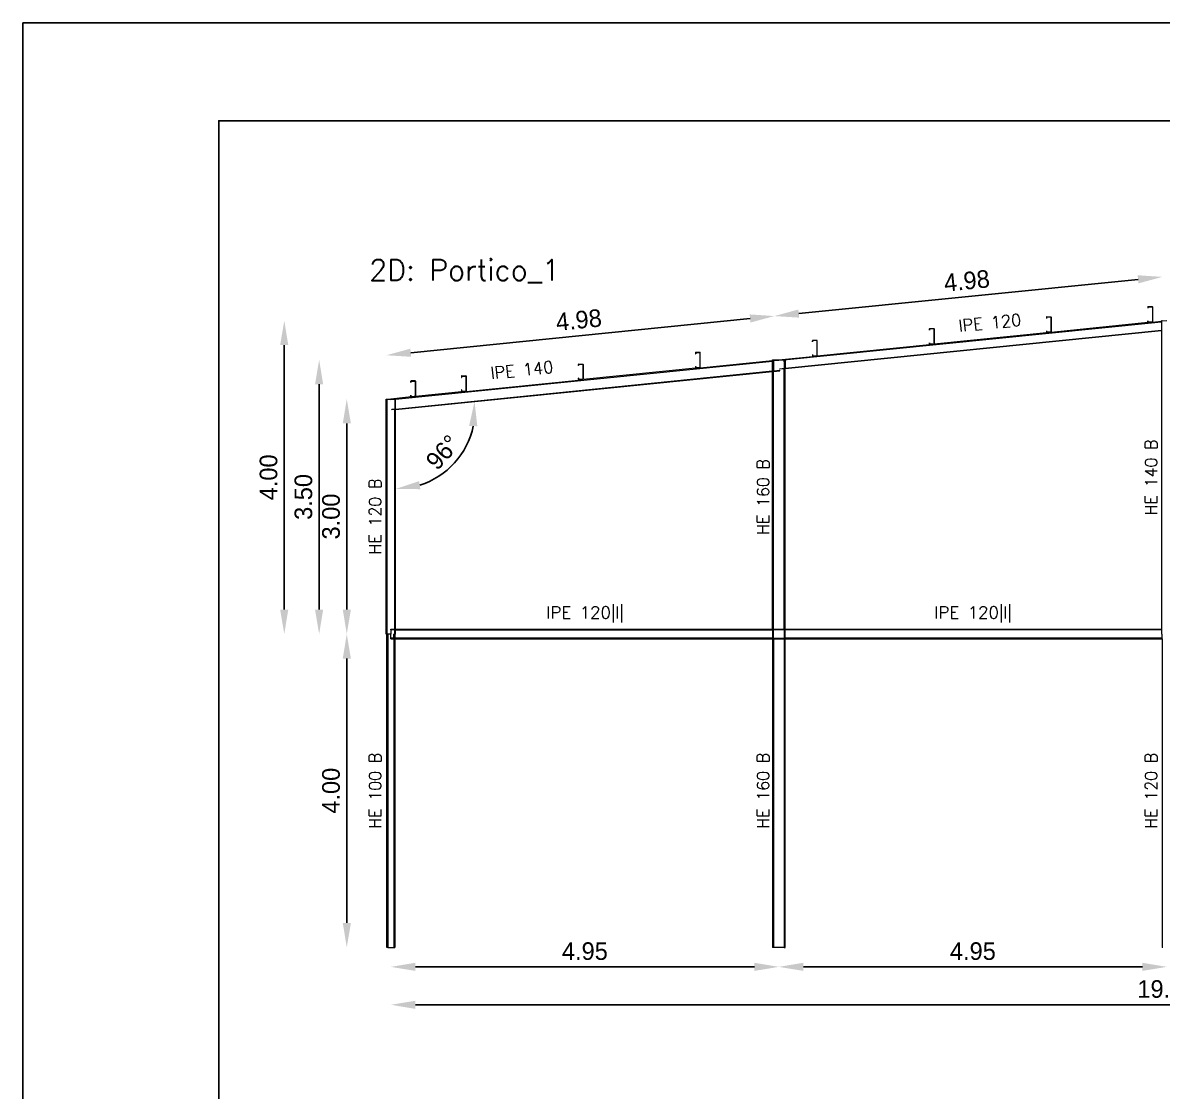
# Model space of a CAD drawing. Header units: inches. Extents: x 72863 to 72995, y 49095 to 49225.
# Drawn here: x 72862.71 to 72874.34, y 49213.8 to 49224.71 of the extents above; entities that cross this region are included whole.
import ezdxf
from ezdxf.enums import TextEntityAlignment as Align

# ---------------------------------------------------------------- set-up
doc = ezdxf.new("R2010")
doc.units = ezdxf.units.IN
doc.layers.get('0').update_dxf_attribs({"lineweight": 15})
for name, color, linetype, lineweight in [('BARRAS_DE_ACERO', 7, 'Continuous', 9), ('Cotas', 200, 'Continuous', 9), ('REFERENCIA_DE_LAS_BARRAS', 2, 'Continuous', 9), ('TITULOS', 9, 'Continuous', 9)]:
    doc.layers.add(name, color=color, linetype=linetype, lineweight=lineweight)
doc.layers.add('VG', color=7, linetype='Continuous')
doc.styles.add('CYPETXT', font='romans__.ttf', dxfattribs={"height": 0.2})
doc.styles.add('RomanS', font='')
doc.styles.get('RomanS').set_extended_font_data('Porsche')
doc.dimstyles.new('100-color', dxfattribs={"dimtxt": 0.18, "dimasz": 0.25, "dimexe": 0, "dimexo": 0.5, "dimgap": 0.07, "dimtad": 1, "dimlfac": 1.25, "dimzin": 4, "dimdsep": 46, "dimtxsty": 'RomanS', "dimcen": 0.1, "dimse1": 1, "dimse2": 1, "dimadec": 0, "dimazin": 0, "dimtfac": 1, "dimtix": 1, "dimtmove": 2, "dimatfit": 3, "dimfxl": 1, "dimtvp": 1.058824, "dimtolj": 1, "dimtzin": 1, "dimarcsym": 0})

# ---------------------------------------------------------------- blocks, each defined once
blk = doc.blocks.new('*D35')
at = {"layer": 'Cotas', "color": 0, "lineweight": -2, "transparency": 16777216}
blk.add_line((72866.717, 49215.07), (72870.177, 49215.07), dxfattribs=at)
at = {"layer": 'Cotas', "color": 0, "transparency": 16777216}
for points in [[(72866.717, 49215.112), (72866.717, 49215.029), (72866.467, 49215.07)], [(72870.177, 49215.112), (72870.177, 49215.029), (72870.427, 49215.07)]]:
    blk.add_solid(points, dxfattribs=at)
at = {"layer": 'Defpoints', "color": 0, "transparency": 16777216}
for p in [(72866.467, 49215.269), (72870.427, 49215.269), (72870.427, 49215.07)]:
    blk.add_point(p, dxfattribs=at)
at = {"layer": 'Cotas', "color": 0, "transparency": 16777216, "insert": (72868.447, 49215.23), "char_height": 0.18, "attachment_point": 5, "style": 'RomanS'}
blk.add_mtext('\\A1;4.95', dxfattribs=at)
blk = doc.blocks.new('*D36')
at = {"layer": 'Cotas', "color": 0, "lineweight": -2, "transparency": 16777216}
blk.add_line((72874.137, 49215.07), (72870.677, 49215.07), dxfattribs=at)
at = {"layer": 'Cotas', "color": 0, "transparency": 16777216}
for points in [[(72870.677, 49215.112), (72870.677, 49215.029), (72870.427, 49215.07)], [(72874.137, 49215.112), (72874.137, 49215.029), (72874.387, 49215.07)]]:
    blk.add_solid(points, dxfattribs=at)
at = {"layer": 'Defpoints', "color": 0, "transparency": 16777216}
for p in [(72870.427, 49215.269), (72874.387, 49215.269), (72870.427, 49215.07)]:
    blk.add_point(p, dxfattribs=at)
at = {"layer": 'Cotas', "color": 0, "transparency": 16777216, "insert": (72872.407, 49215.23), "char_height": 0.18, "attachment_point": 5, "style": 'RomanS'}
blk.add_mtext('\\A1;4.95', dxfattribs=at)
blk = doc.blocks.new('*D38')
at = {"layer": 'Cotas', "color": 0, "lineweight": -2, "transparency": 16777216}
blk.add_line((72866.717, 49214.683), (72882.057, 49214.683), dxfattribs=at)
at = {"layer": 'Cotas', "color": 0, "transparency": 16777216}
for points in [[(72866.717, 49214.724), (72866.717, 49214.641), (72866.467, 49214.683)], [(72882.057, 49214.724), (72882.057, 49214.641), (72882.307, 49214.683)]]:
    blk.add_solid(points, dxfattribs=at)
at = {"layer": 'Defpoints', "color": 0, "transparency": 16777216}
for p in [(72866.467, 49215.269), (72882.307, 49215.269), (72882.307, 49214.683)]:
    blk.add_point(p, dxfattribs=at)
at = {"layer": 'Cotas', "color": 0, "transparency": 16777216, "insert": (72874.387, 49214.843), "char_height": 0.18, "attachment_point": 5, "style": 'RomanS'}
blk.add_mtext('\\A1;19.80', dxfattribs=at)
blk = doc.blocks.new('*D39')
at = {"layer": 'Cotas', "color": 0, "lineweight": -2, "transparency": 16777216}
blk.add_line((72866.017, 49215.519), (72866.017, 49218.219), dxfattribs=at)
at = {"layer": 'Cotas', "color": 0, "transparency": 16777216}
for points in [[(72865.976, 49218.219), (72866.059, 49218.219), (72866.017, 49218.469)], [(72865.976, 49215.519), (72866.059, 49215.519), (72866.017, 49215.269)]]:
    blk.add_solid(points, dxfattribs=at)
at = {"layer": 'Defpoints', "color": 0, "transparency": 16777216}
for p in [(72866.017, 49218.469), (72866.467, 49218.469), (72866.467, 49215.269)]:
    blk.add_point(p, dxfattribs=at)
at = {"layer": 'Cotas', "color": 0, "transparency": 16777216, "insert": (72865.857, 49216.869), "char_height": 0.18, "attachment_point": 5, "rotation": 90, "style": 'RomanS'}
blk.add_mtext('\\A1;4.00', dxfattribs=at)
blk = doc.blocks.new('*D40')
at = {"layer": 'Cotas', "color": 0, "lineweight": -2, "transparency": 16777216}
blk.add_line((72866.017, 49220.619), (72866.017, 49218.719), dxfattribs=at)
at = {"layer": 'Cotas', "color": 0, "transparency": 16777216}
for points in [[(72865.976, 49220.619), (72866.059, 49220.619), (72866.017, 49220.869)], [(72865.976, 49218.719), (72866.059, 49218.719), (72866.017, 49218.469)]]:
    blk.add_solid(points, dxfattribs=at)
at = {"layer": 'Defpoints', "color": 0, "transparency": 16777216}
for p in [(72866.467, 49220.869), (72866.017, 49218.469), (72866.467, 49218.469)]:
    blk.add_point(p, dxfattribs=at)
at = {"layer": 'Cotas', "color": 0, "transparency": 16777216, "insert": (72865.857, 49219.669), "char_height": 0.18, "attachment_point": 5, "rotation": 90, "style": 'RomanS'}
blk.add_mtext('\\A1;3.00', dxfattribs=at)
blk = doc.blocks.new('*D42')
at = {"layer": 'Cotas', "color": 0, "lineweight": -2, "transparency": 16777216}
blk.add_line((72865.735, 49221.019), (72865.735, 49218.719), dxfattribs=at)
at = {"layer": 'Cotas', "color": 0, "transparency": 16777216}
for points in [[(72865.693, 49221.019), (72865.776, 49221.019), (72865.735, 49221.269)], [(72865.693, 49218.719), (72865.776, 49218.719), (72865.735, 49218.469)]]:
    blk.add_solid(points, dxfattribs=at)
at = {"layer": 'Defpoints', "color": 0, "transparency": 16777216}
for p in [(72870.427, 49221.269), (72865.735, 49218.469), (72870.427, 49218.469)]:
    blk.add_point(p, dxfattribs=at)
at = {"layer": 'Cotas', "color": 0, "transparency": 16777216, "insert": (72865.575, 49219.869), "char_height": 0.18, "attachment_point": 5, "rotation": 90, "style": 'RomanS'}
blk.add_mtext('\\A1;3.50', dxfattribs=at)
blk = doc.blocks.new('*D43')
at = {"layer": 'Cotas', "color": 0, "lineweight": -2, "transparency": 16777216}
blk.add_line((72865.379, 49221.419), (72865.379, 49218.719), dxfattribs=at)
at = {"layer": 'Cotas', "color": 0, "transparency": 16777216}
for points in [[(72865.337, 49221.419), (72865.42, 49221.419), (72865.379, 49221.669)], [(72865.337, 49218.719), (72865.42, 49218.719), (72865.379, 49218.469)]]:
    blk.add_solid(points, dxfattribs=at)
at = {"layer": 'Defpoints', "color": 0, "transparency": 16777216}
for p in [(72874.387, 49221.669), (72865.379, 49218.469), (72874.387, 49218.469)]:
    blk.add_point(p, dxfattribs=at)
at = {"layer": 'Cotas', "color": 0, "transparency": 16777216, "insert": (72865.219, 49220.069), "char_height": 0.18, "attachment_point": 5, "rotation": 90, "style": 'RomanS'}
blk.add_mtext('\\A1;4.00', dxfattribs=at)
blk = doc.blocks.new('*D44')
at = {"layer": 'Cotas', "color": 0, "lineweight": -2, "transparency": 16777216}
blk.add_line((72866.67, 49221.342), (72870.133, 49221.691), dxfattribs=at)
at = {"layer": 'Cotas', "color": 0, "transparency": 16777216}
for points in [[(72870.129, 49221.733), (72870.137, 49221.65), (72870.381, 49221.716)], [(72866.666, 49221.383), (72866.674, 49221.3), (72866.421, 49221.316)]]:
    blk.add_solid(points, dxfattribs=at)
at = {"layer": 'Defpoints', "color": 0, "transparency": 16777216}
for p in [(72870.381, 49221.716), (72870.427, 49221.269), (72866.467, 49220.869)]:
    blk.add_point(p, dxfattribs=at)
at = {"layer": 'Cotas', "color": 0, "transparency": 16777216, "insert": (72868.385, 49221.676), "char_height": 0.18, "attachment_point": 5, "rotation": 5.7679, "style": 'RomanS'}
blk.add_mtext('\\A1;4.98', dxfattribs=at)
blk = doc.blocks.new('*D45')
at = {"layer": 'Cotas', "color": 0, "lineweight": -2, "transparency": 16777216}
blk.add_line((72870.63, 49221.742), (72874.093, 49222.091), dxfattribs=at)
at = {"layer": 'Cotas', "color": 0, "transparency": 16777216}
for points in [[(72874.089, 49222.133), (72874.097, 49222.05), (72874.341, 49222.116)], [(72870.626, 49221.783), (72870.634, 49221.7), (72870.381, 49221.716)]]:
    blk.add_solid(points, dxfattribs=at)
at = {"layer": 'Defpoints', "color": 0, "transparency": 16777216}
for p in [(72874.341, 49222.116), (72874.387, 49221.669), (72870.427, 49221.269)]:
    blk.add_point(p, dxfattribs=at)
at = {"layer": 'Cotas', "color": 0, "transparency": 16777216, "insert": (72872.345, 49222.076), "char_height": 0.18, "attachment_point": 5, "rotation": 5.7679, "style": 'RomanS'}
blk.add_mtext('\\A1;4.98', dxfattribs=at)
blk = doc.blocks.new('*D48')
at = {"layer": 'Cotas', "color": 0, "lineweight": -2, "transparency": 16777216}
blk.add_arc((72866.515, 49220.761), 0.811, 287.7404, 348.0275, dxfattribs=at)
at = {"layer": 'Cotas', "color": 0, "transparency": 16777216}
for points in [[(72867.266, 49220.595), (72867.349, 49220.591), (72867.321, 49220.843)], [(72866.768, 49219.948), (72866.755, 49220.03), (72866.515, 49219.951)]]:
    blk.add_solid(points, dxfattribs=at)
at = {"layer": 'Defpoints', "color": 0, "transparency": 16777216}
for p in [(72870.363, 49221.15), (72866.515, 49220.761), (72866.515, 49220.761), (72866.943, 49220.073), (72866.515, 49218.517)]:
    blk.add_point(p, dxfattribs=at)
at = {"layer": 'Cotas', "color": 0, "transparency": 16777216, "insert": (72866.997, 49220.325), "char_height": 0.18, "attachment_point": 5, "rotation": 47.884, "style": 'RomanS'}
blk.add_mtext('\\A1;96°', dxfattribs=at)
blk = doc.blocks.new('PLANTILLA')
at = {"layer": 'VG'}
for p, q in [((72904.71, 49224.711), (72862.71, 49224.711)), ((72862.71, 49224.711), (72862.71, 49195.011)), ((72864.71, 49196.011), (72864.71, 49223.711)), ((72864.71, 49223.711), (72903.71, 49223.711))]:
    blk.add_line(p, q, dxfattribs=at)
blk.add_lwpolyline([(72903.71, 49199.561), (72903.71, 49223.711), (72864.71, 49223.711), (72864.71, 49196.011), (72885.71, 49196.011), (72885.71, 49199.611)], dxfattribs=at)

msp = doc.modelspace()

# ---------------------------------------------------------------- linework, layer by layer
at = {"layer": 'BARRAS_DE_ACERO'}
for p, q in [((72873.1582, 49221.7063), (72873.158, 49221.7049)), ((72873.158, 49221.7049), (72873.158, 49221.6925)), ((72873.159, 49221.7075), (72873.1582, 49221.7063)), ((72873.1602, 49221.7082), (72873.159, 49221.7075)), ((72873.1597, 49221.7057), (72873.1596, 49221.7049)), ((72873.1596, 49221.7049), (72873.1596, 49221.6925)), ((72873.1616, 49221.7085), (72873.1602, 49221.7082)), ((72873.1616, 49221.7085), (72873.2024, 49221.7085)), ((72873.2037, 49221.7082), (72873.2024, 49221.7085)), ((72873.2038, 49221.7063), (72873.2031, 49221.7068)), ((72873.2037, 49221.7082), (72873.2049, 49221.7075)), ((72873.2038, 49221.7063), (72873.2042, 49221.7057)), ((72873.2044, 49221.7049), (72873.2042, 49221.7057)), ((72873.2044, 49221.7049), (72873.2044, 49221.5521)), ((72873.2057, 49221.7063), (72873.2049, 49221.7075)), ((72873.206, 49221.7049), (72873.2057, 49221.7063)), ((72873.206, 49221.5521), (72873.206, 49221.7049)), ((72874.193, 49221.8108), (72874.1927, 49221.8094)), ((72874.1927, 49221.8094), (72874.1927, 49221.797)), ((72874.1943, 49221.797), (72874.1927, 49221.797)), ((72874.1938, 49221.812), (72874.193, 49221.8108)), ((72874.1949, 49221.8128), (72874.1938, 49221.812)), ((72874.1945, 49221.8102), (72874.1943, 49221.8094)), ((72874.1943, 49221.8094), (72874.1943, 49221.797)), ((72874.1949, 49221.8108), (72874.1945, 49221.8102)), ((72874.1963, 49221.813), (72874.1949, 49221.8128)), ((72874.1963, 49221.813), (72874.2371, 49221.813)), ((72874.2385, 49221.8128), (72874.2371, 49221.813)), ((72874.2397, 49221.812), (72874.2385, 49221.8128)), ((72874.2404, 49221.8108), (72874.2397, 49221.812)), ((72874.2404, 49221.8108), (72874.2407, 49221.8094)), ((72874.2407, 49221.8094), (72874.2407, 49221.6566)), ((72870.4768, 49221.2691), (72874.265, 49221.6517)), ((72873.1596, 49221.6925), (72873.158, 49221.6925)), ((72874.1927, 49221.669), (72874.1927, 49221.6566)), ((72874.1943, 49221.669), (72874.1927, 49221.669)), ((72874.1927, 49221.6566), (72874.193, 49221.6553)), ((72874.1938, 49221.6541), (72874.193, 49221.6553)), ((72874.1949, 49221.6533), (72874.1938, 49221.6541)), ((72874.1943, 49221.6566), (72874.1943, 49221.669)), ((72874.1943, 49221.6566), (72874.1945, 49221.6559)), ((72874.1949, 49221.6552), (72874.1945, 49221.6559)), ((72874.1949, 49221.6552), (72874.1955, 49221.6548)), ((72874.1949, 49221.6533), (72874.1963, 49221.653)), ((72874.1963, 49221.6546), (72874.1955, 49221.6548)), ((72874.2371, 49221.6546), (72874.1963, 49221.6546)), ((72874.1963, 49221.653), (72874.2273, 49221.653)), ((72874.2273, 49221.653), (72874.2398, 49221.6543)), ((72874.2379, 49221.6548), (72874.2371, 49221.6546)), ((72874.2385, 49221.6552), (72874.2379, 49221.6548)), ((72874.239, 49221.6559), (72874.2385, 49221.6552)), ((72874.2391, 49221.6566), (72874.239, 49221.6559)), ((72874.2404, 49221.6553), (72874.2407, 49221.6566)), ((72874.265, 49221.6517), (72874.3275, 49221.6581)), ((72874.3275, 49221.6581), (72874.3306, 49221.6584)), ((72874.3306, 49221.6635), (72874.3306, 49221.6584)), ((72874.3306, 49221.6584), (72874.3306, 49221.572)), ((72870.4906, 49221.1841), (72874.3306, 49221.572)), ((72870.4906, 49221.1791), (72874.3306, 49221.567)), ((72871.9643, 49221.5857), (72871.964, 49221.5843)), ((72871.964, 49221.5843), (72871.964, 49221.5719)), ((72871.9651, 49221.5869), (72871.9643, 49221.5857)), ((72871.9663, 49221.5876), (72871.9651, 49221.5869)), ((72871.9656, 49221.5843), (72871.9658, 49221.5851)), ((72871.9658, 49221.5851), (72871.9662, 49221.5857)), ((72871.9662, 49221.5857), (72871.9669, 49221.5862)), ((72871.9663, 49221.5876), (72871.9676, 49221.5879)), ((72871.9669, 49221.5862), (72871.9676, 49221.5863)), ((72871.9676, 49221.5879), (72872.0084, 49221.5879)), ((72872.0084, 49221.5863), (72871.9676, 49221.5863)), ((72872.0084, 49221.5879), (72872.0098, 49221.5876)), ((72872.0084, 49221.5863), (72872.0092, 49221.5862)), ((72872.0099, 49221.5857), (72872.0092, 49221.5862)), ((72872.0098, 49221.5876), (72872.011, 49221.5869)), ((72872.0099, 49221.5857), (72872.0103, 49221.5851)), ((72872.0104, 49221.5843), (72872.0103, 49221.5851)), ((72872.0104, 49221.4315), (72872.0104, 49221.5843)), ((72872.011, 49221.5869), (72872.0118, 49221.5857)), ((72872.0118, 49221.5857), (72872.012, 49221.5843)), ((72872.012, 49221.5843), (72872.012, 49221.4315)), ((72873.158, 49221.5645), (72873.1596, 49221.5645)), ((72873.158, 49221.5645), (72873.158, 49221.5521)), ((72873.158, 49221.5521), (72873.1582, 49221.5507)), ((72873.159, 49221.5496), (72873.1582, 49221.5507)), ((72873.159, 49221.5496), (72873.1602, 49221.5488)), ((72873.1596, 49221.5645), (72873.1596, 49221.5521)), ((72873.1597, 49221.5513), (72873.1596, 49221.5521)), ((72873.1597, 49221.5513), (72873.1602, 49221.5507)), ((72873.1608, 49221.5503), (72873.1602, 49221.5507)), ((72873.1602, 49221.5488), (72873.1616, 49221.5485)), ((72873.1616, 49221.5501), (72873.1608, 49221.5503)), ((72873.2024, 49221.5501), (72873.1616, 49221.5501)), ((72873.1616, 49221.5485), (72873.1926, 49221.5485)), ((72873.2042, 49221.5513), (72873.2038, 49221.5507)), ((72873.2044, 49221.5521), (72873.2042, 49221.5513)), ((72873.2051, 49221.5498), (72873.2057, 49221.5507)), ((72873.2057, 49221.5507), (72873.206, 49221.5521)), ((72874.3306, 49221.567), (72874.3306, 49221.572)), ((72874.3306, 49221.567), (72874.3306, 49218.5171)), ((72870.7704, 49221.4651), (72870.7701, 49221.4637)), ((72870.7701, 49221.4637), (72870.7701, 49221.4513)), ((72870.7701, 49221.4513), (72870.7717, 49221.4513)), ((72870.7712, 49221.4663), (72870.7704, 49221.4651)), ((72870.7723, 49221.467), (72870.7712, 49221.4663)), ((72870.7717, 49221.4513), (72870.7717, 49221.4637)), ((72870.7737, 49221.4673), (72870.7723, 49221.467)), ((72870.7723, 49221.4651), (72870.773, 49221.4656)), ((72870.7737, 49221.4657), (72870.773, 49221.4656)), ((72870.8145, 49221.4673), (72870.7737, 49221.4673)), ((72870.8145, 49221.4657), (72870.7737, 49221.4657)), ((72870.8159, 49221.467), (72870.8145, 49221.4673)), ((72870.8153, 49221.4656), (72870.8145, 49221.4657)), ((72870.8159, 49221.4651), (72870.8153, 49221.4656)), ((72870.8171, 49221.4663), (72870.8159, 49221.467)), ((72870.8164, 49221.4645), (72870.8159, 49221.4651)), ((72870.8164, 49221.4645), (72870.8165, 49221.4637)), ((72870.8165, 49221.3109), (72870.8165, 49221.4637)), ((72870.8171, 49221.4663), (72870.8178, 49221.4651)), ((72870.8172, 49221.3086), (72871.9987, 49221.4279)), ((72870.8181, 49221.4637), (72870.8178, 49221.4651)), ((72870.8181, 49221.3109), (72870.8181, 49221.4637)), ((72871.964, 49221.4439), (72871.9656, 49221.4439)), ((72871.9656, 49221.4439), (72871.9656, 49221.4315)), ((72871.9656, 49221.4315), (72871.9658, 49221.4307)), ((72871.9662, 49221.4301), (72871.9658, 49221.4307)), ((72871.9669, 49221.4297), (72871.9662, 49221.4301)), ((72871.9676, 49221.4295), (72871.9669, 49221.4297)), ((72871.9676, 49221.4295), (72872.0084, 49221.4295)), ((72871.9987, 49221.4279), (72871.9676, 49221.4279)), ((72871.9987, 49221.4279), (72872.0111, 49221.4292)), ((72872.0092, 49221.4297), (72872.0084, 49221.4295)), ((72872.0099, 49221.4301), (72872.0092, 49221.4297)), ((72872.0103, 49221.4307), (72872.0099, 49221.4301)), ((72872.0103, 49221.4307), (72872.0104, 49221.4315)), ((72872.0118, 49221.4301), (72872.0111, 49221.4292)), ((72872.012, 49221.4315), (72872.0118, 49221.4301)), ((72869.5765, 49221.3445), (72869.5762, 49221.3431)), ((72869.5762, 49221.3431), (72869.5762, 49221.3307)), ((72869.5762, 49221.3307), (72869.5778, 49221.3307)), ((72869.5765, 49221.3445), (72869.5773, 49221.3457)), ((72869.5773, 49221.3457), (72869.5784, 49221.3464)), ((72869.5778, 49221.3431), (72869.5779, 49221.3439)), ((72869.5778, 49221.3431), (72869.5778, 49221.3307)), ((72869.5784, 49221.3445), (72869.5779, 49221.3439)), ((72869.5784, 49221.3464), (72869.5798, 49221.3467)), ((72869.5784, 49221.3445), (72869.579, 49221.345)), ((72869.579, 49221.345), (72869.5798, 49221.3451)), ((72869.5798, 49221.3467), (72869.6206, 49221.3467)), ((72869.5798, 49221.3451), (72869.6206, 49221.3451)), ((72869.622, 49221.3464), (72869.6206, 49221.3467)), ((72869.6206, 49221.3451), (72869.6214, 49221.345)), ((72869.622, 49221.3445), (72869.6214, 49221.345)), ((72869.6231, 49221.3457), (72869.622, 49221.3464)), ((72869.622, 49221.3445), (72869.6224, 49221.3439)), ((72869.6226, 49221.3431), (72869.6224, 49221.3439)), ((72869.6226, 49221.1903), (72869.6226, 49221.3431)), ((72869.6231, 49221.3457), (72869.6239, 49221.3445)), ((72869.6233, 49221.188), (72870.3626, 49221.2626)), ((72869.6242, 49221.3431), (72869.6239, 49221.3445)), ((72869.6242, 49221.1903), (72869.6242, 49221.3431)), ((72870.3626, 49221.2626), (72870.3626, 49221.2691)), ((72870.3626, 49221.2691), (72870.373, 49221.2691)), ((72870.3626, 49221.2626), (72870.3626, 49221.2571)), ((72870.373, 49221.2691), (72870.4266, 49221.2691)), ((72870.373, 49221.2637), (72870.373, 49221.2581)), ((72870.4266, 49221.2691), (72870.8048, 49221.3073)), ((72870.4266, 49221.2691), (72870.4271, 49221.2641)), ((72870.4271, 49221.2641), (72870.4768, 49221.2691)), ((72870.4272, 49221.2636), (72870.4271, 49221.2641)), ((72870.4802, 49221.2691), (72870.4768, 49221.2691)), ((72870.4802, 49221.2691), (72870.4906, 49221.2691)), ((72870.4802, 49221.248), (72870.4802, 49221.2691)), ((72870.4802, 49221.248), (72870.4802, 49221.1831)), ((72870.4906, 49221.2691), (72870.4906, 49221.1841)), ((72870.7717, 49221.3233), (72870.7701, 49221.3233)), ((72870.7701, 49221.3233), (72870.7701, 49221.3109)), ((72870.7701, 49221.3109), (72870.7704, 49221.3095)), ((72870.7704, 49221.3095), (72870.7712, 49221.3084)), ((72870.7712, 49221.3084), (72870.7723, 49221.3076)), ((72870.7717, 49221.3233), (72870.7717, 49221.3109)), ((72870.7717, 49221.3109), (72870.7719, 49221.3101)), ((72870.7719, 49221.3101), (72870.7723, 49221.3095)), ((72870.7723, 49221.3095), (72870.773, 49221.3091)), ((72870.7723, 49221.3076), (72870.7737, 49221.3073)), ((72870.7737, 49221.3089), (72870.773, 49221.3091)), ((72870.7737, 49221.3089), (72870.8145, 49221.3089)), ((72870.7737, 49221.3073), (72870.8048, 49221.3073)), ((72870.8048, 49221.3073), (72870.8172, 49221.3086)), ((72870.8145, 49221.3089), (72870.8153, 49221.3091)), ((72870.8165, 49221.3109), (72870.8164, 49221.3101)), ((72866.5146, 49220.7614), (72870.3626, 49221.1501)), ((72868.3825, 49221.2239), (72868.3823, 49221.2225)), ((72868.3833, 49221.2251), (72868.3825, 49221.2239)), ((72868.3845, 49221.2258), (72868.3833, 49221.2251)), ((72868.3839, 49221.2225), (72868.384, 49221.2233)), ((72868.3839, 49221.2101), (72868.3839, 49221.2225)), ((72868.3845, 49221.2239), (72868.384, 49221.2233)), ((72868.3845, 49221.2258), (72868.3859, 49221.2261)), ((72868.3859, 49221.2261), (72868.4267, 49221.2261)), ((72868.4267, 49221.2261), (72868.4281, 49221.2258)), ((72868.4274, 49221.2244), (72868.4281, 49221.2239)), ((72868.4292, 49221.2251), (72868.4281, 49221.2258)), ((72868.4292, 49221.2251), (72868.43, 49221.2239)), ((72869.611, 49221.1867), (72868.4293, 49221.0674)), ((72868.4303, 49221.2225), (72868.43, 49221.2239)), ((72868.4303, 49221.2225), (72868.4303, 49221.0697)), ((72869.5762, 49221.2027), (72869.5778, 49221.2027)), ((72869.5762, 49221.2027), (72869.5762, 49221.1903)), ((72869.5762, 49221.1903), (72869.5765, 49221.1889)), ((72869.5765, 49221.1889), (72869.5773, 49221.1878)), ((72869.5773, 49221.1878), (72869.5784, 49221.187)), ((72869.5778, 49221.2027), (72869.5778, 49221.1903)), ((72869.5778, 49221.1903), (72869.5779, 49221.1895)), ((72869.5779, 49221.1895), (72869.5784, 49221.1889)), ((72869.5784, 49221.1889), (72869.579, 49221.1885)), ((72869.5784, 49221.187), (72869.5798, 49221.1867)), ((72869.579, 49221.1885), (72869.5798, 49221.1883)), ((72869.6206, 49221.1883), (72869.5798, 49221.1883)), ((72869.5798, 49221.1867), (72869.611, 49221.1867)), ((72869.611, 49221.1867), (72869.6233, 49221.188)), ((72869.6226, 49221.1903), (72869.6224, 49221.1895)), ((72869.6239, 49221.1889), (72869.6233, 49221.188)), ((72869.6239, 49221.1889), (72869.6242, 49221.1903)), ((72870.3626, 49221.1556), (72870.3626, 49221.1501)), ((72870.3626, 49218.5171), (72870.3626, 49221.1501)), ((72870.373, 49221.1567), (72870.4373, 49221.1632)), ((72870.373, 49221.1511), (72870.4379, 49221.1577)), ((72870.373, 49221.1567), (72870.373, 49221.1511)), ((72870.373, 49218.5171), (72870.373, 49221.1511)), ((72870.4358, 49221.1786), (72870.4802, 49221.1831)), ((72870.4363, 49221.1736), (72870.4358, 49221.1786)), ((72870.4802, 49221.178), (72870.4363, 49221.1736)), ((72870.4379, 49221.1577), (72870.4373, 49221.1632)), ((72870.4802, 49221.1831), (72870.4802, 49221.178)), ((72870.4906, 49221.1841), (72870.4906, 49221.1791)), ((72870.4906, 49218.5171), (72870.4906, 49221.1791)), ((72866.671, 49221.051), (72866.6707, 49221.0496)), ((72866.6707, 49221.0496), (72866.6707, 49221.0372)), ((72866.6707, 49221.0372), (72866.6723, 49221.0372)), ((72866.671, 49221.051), (72866.6717, 49221.0522)), ((72866.6729, 49221.053), (72866.6717, 49221.0522)), ((72866.6723, 49221.0372), (72866.6723, 49221.0496)), ((72866.6743, 49221.0532), (72866.6729, 49221.053)), ((72866.6735, 49221.0515), (72866.6743, 49221.0516)), ((72866.7151, 49221.0532), (72866.6743, 49221.0532)), ((72866.6743, 49221.0516), (72866.7151, 49221.0516)), ((72866.7165, 49221.053), (72866.7151, 49221.0532)), ((72866.7176, 49221.0522), (72866.7165, 49221.053)), ((72866.7165, 49221.051), (72866.7169, 49221.0504)), ((72866.7169, 49221.0504), (72866.7171, 49221.0496)), ((72866.7171, 49221.0496), (72866.7171, 49220.8968)), ((72866.7184, 49221.051), (72866.7176, 49221.0522)), ((72866.7187, 49221.0496), (72866.7184, 49221.051)), ((72866.7187, 49220.8968), (72866.7187, 49221.0496)), ((72867.1886, 49221.1033), (72867.1883, 49221.1019)), ((72867.1883, 49221.1019), (72867.1883, 49221.0895)), ((72867.1883, 49221.0895), (72867.1899, 49221.0895)), ((72867.1894, 49221.1045), (72867.1886, 49221.1033)), ((72867.1906, 49221.1052), (72867.1894, 49221.1045)), ((72867.1901, 49221.1027), (72867.1899, 49221.1019)), ((72867.1899, 49221.0895), (72867.1899, 49221.1019)), ((72867.1901, 49221.1027), (72867.1905, 49221.1033)), ((72867.1919, 49221.1055), (72867.1906, 49221.1052)), ((72867.1919, 49221.1055), (72867.2327, 49221.1055)), ((72867.1919, 49221.1039), (72867.2327, 49221.1039)), ((72867.2341, 49221.1052), (72867.2327, 49221.1055)), ((72867.2327, 49221.1039), (72867.2335, 49221.1038)), ((72867.2353, 49221.1045), (72867.2341, 49221.1052)), ((72867.2347, 49221.1019), (72867.2346, 49221.1027)), ((72867.2347, 49221.1019), (72867.2347, 49220.9491)), ((72867.2361, 49221.1033), (72867.2353, 49221.1045)), ((72868.3823, 49221.0697), (72868.3823, 49221.0821)), ((72868.3839, 49221.0821), (72868.3823, 49221.0821)), ((72868.3823, 49221.0697), (72868.3825, 49221.0683)), ((72868.3833, 49221.0672), (72868.3825, 49221.0683)), ((72868.3833, 49221.0672), (72868.3845, 49221.0664)), ((72868.3839, 49221.0697), (72868.3839, 49221.0821)), ((72868.384, 49221.0689), (72868.3839, 49221.0697)), ((72868.3845, 49221.0683), (72868.384, 49221.0689)), ((72868.3845, 49221.0683), (72868.3851, 49221.0679)), ((72868.3845, 49221.0664), (72868.3859, 49221.0661)), ((72868.3851, 49221.0679), (72868.3859, 49221.0677)), ((72868.4267, 49221.0677), (72868.3859, 49221.0677)), ((72868.3859, 49221.0661), (72868.417, 49221.0661)), ((72868.4293, 49221.0674), (72868.417, 49221.0661)), ((72868.4274, 49221.0679), (72868.4267, 49221.0677)), ((72868.43, 49221.0683), (72868.4293, 49221.0674)), ((72868.4303, 49221.0697), (72868.43, 49221.0683)), ((72866.7054, 49220.8932), (72866.4666, 49220.8691)), ((72866.6707, 49220.8968), (72866.6707, 49220.9092)), ((72866.6707, 49220.9092), (72866.6723, 49220.9092)), ((72866.671, 49220.8955), (72866.6707, 49220.8968)), ((72866.671, 49220.8955), (72866.6717, 49220.8943)), ((72866.6717, 49220.8943), (72866.6729, 49220.8935)), ((72866.6723, 49220.9092), (72866.6723, 49220.8968)), ((72866.6723, 49220.8968), (72866.6724, 49220.8961)), ((72866.6724, 49220.8961), (72866.6729, 49220.8954)), ((72866.6729, 49220.8954), (72866.6735, 49220.895)), ((72866.6743, 49220.8932), (72866.6729, 49220.8935)), ((72866.6735, 49220.895), (72866.6743, 49220.8948)), ((72866.6743, 49220.8948), (72866.7151, 49220.8948)), ((72866.6743, 49220.8932), (72866.7054, 49220.8932)), ((72866.7178, 49220.8945), (72866.7054, 49220.8932)), ((72866.7158, 49220.895), (72866.7151, 49220.8948)), ((72866.7158, 49220.895), (72866.7165, 49220.8954)), ((72866.7165, 49220.8954), (72866.7169, 49220.8961)), ((72866.7171, 49220.8968), (72866.7169, 49220.8961)), ((72867.2231, 49220.9455), (72866.7178, 49220.8945)), ((72866.7178, 49220.8945), (72866.7184, 49220.8955)), ((72866.7187, 49220.8968), (72866.7184, 49220.8955)), ((72867.1899, 49220.9615), (72867.1883, 49220.9615)), ((72867.1883, 49220.9615), (72867.1883, 49220.9491)), ((72867.1883, 49220.9491), (72867.1886, 49220.9477)), ((72867.1894, 49220.9466), (72867.1886, 49220.9477)), ((72867.1894, 49220.9466), (72867.1906, 49220.9458)), ((72867.1899, 49220.9491), (72867.1899, 49220.9615)), ((72867.1899, 49220.9491), (72867.1901, 49220.9483)), ((72867.1901, 49220.9483), (72867.1905, 49220.9477)), ((72867.1905, 49220.9477), (72867.1912, 49220.9473)), ((72867.1906, 49220.9458), (72867.1919, 49220.9455)), ((72867.1919, 49220.9471), (72867.1912, 49220.9473)), ((72867.2327, 49220.9471), (72867.1919, 49220.9471)), ((72867.1919, 49220.9455), (72867.2231, 49220.9455)), ((72867.2335, 49220.9473), (72867.2327, 49220.9471)), ((72867.2335, 49220.9473), (72867.2342, 49220.9477)), ((72867.2346, 49220.9483), (72867.2342, 49220.9477)), ((72867.2346, 49220.9483), (72867.2347, 49220.9491)), ((72867.2354, 49220.9468), (72867.2361, 49220.9477)), ((72867.2363, 49220.9491), (72867.2361, 49220.9477)), ((72866.4274, 49220.8691), (72866.4274, 49218.4691)), ((72866.4666, 49220.8691), (72866.4672, 49220.8636)), ((72866.4672, 49220.8636), (72866.5058, 49220.8675)), ((72866.5058, 49220.8691), (72866.5146, 49220.8691)), ((72866.5058, 49220.8675), (72866.5058, 49220.8691)), ((72866.5058, 49220.8675), (72866.5058, 49220.766)), ((72866.5146, 49220.7669), (72866.5146, 49220.8684)), ((72866.4779, 49220.7577), (72866.4773, 49220.7632)), ((72866.5058, 49220.7605), (72866.4779, 49220.7577)), ((72866.5058, 49218.5171), (72866.5058, 49220.7605)), ((72866.5146, 49220.7669), (72866.5146, 49220.7614)), ((72866.5146, 49218.5171), (72866.5146, 49220.7614)), ((72866.4266, 49218.4691), (72866.4274, 49218.4691)), ((72866.4346, 49218.4691), (72866.4274, 49218.4691)), ((72866.4666, 49218.5121), (72866.4666, 49218.5171)), ((72866.4666, 49218.5171), (72866.5058, 49218.5171)), ((72866.4666, 49218.5121), (72866.4666, 49218.4691)), ((72866.4687, 49218.5121), (72866.4666, 49218.5121)), ((72866.4986, 49218.4261), (72866.4986, 49218.4691)), ((72866.5058, 49218.4691), (72866.5058, 49218.5121)), ((72866.5066, 49218.4691), (72866.5066, 49218.4261)), ((72866.5146, 49218.5171), (72870.3626, 49218.5171)), ((72866.5146, 49218.5171), (72866.5146, 49218.5121)), ((72870.3626, 49218.5121), (72870.3626, 49218.4261)), ((72870.373, 49218.5121), (72870.373, 49218.5171)), ((72870.373, 49218.5171), (72870.4802, 49218.5171)), ((72870.373, 49218.4691), (72870.373, 49218.5121)), ((72870.3843, 49218.5121), (72870.373, 49218.5121)), ((72870.373, 49218.4261), (72870.373, 49218.4691)), ((72870.4802, 49218.5121), (72870.3843, 49218.5121)), ((72870.4802, 49218.5121), (72870.4802, 49218.4261)), ((72870.4906, 49218.5171), (72870.4906, 49218.5121)), ((72870.4906, 49218.5171), (72874.3306, 49218.5171)), ((72870.4906, 49218.4261), (72870.4906, 49218.5121)), ((72874.3306, 49218.5121), (72870.4906, 49218.5121)), ((72874.3306, 49218.5171), (72874.3306, 49218.5121)), ((72874.3306, 49218.5121), (72874.3306, 49218.4691)), ((72874.3386, 49218.4691), (72874.3306, 49218.4691)), ((72874.3386, 49218.4691), (72874.3402, 49218.4691)), ((72874.3386, 49218.4261), (72874.3386, 49218.4691)), ((72866.4666, 49218.4211), (72866.4666, 49218.4261)), ((72866.4986, 49218.4261), (72866.4666, 49218.4261)), ((72866.4666, 49218.4211), (72866.4986, 49218.4211)), ((72866.4986, 49218.4211), (72866.4986, 49218.4261)), ((72866.5066, 49218.4211), (72866.5066, 49218.4261)), ((72870.3626, 49218.4261), (72866.5066, 49218.4261)), ((72866.5066, 49218.4211), (72866.5066, 49215.2691)), ((72870.3626, 49218.4211), (72870.3626, 49215.2691)), ((72870.373, 49218.4261), (72870.373, 49218.4211)), ((72870.373, 49218.4261), (72870.4802, 49218.4261)), ((72870.373, 49218.4211), (72870.373, 49215.2691)), ((72870.373, 49218.4211), (72870.4802, 49218.4211)), ((72870.4802, 49218.4261), (72870.4802, 49218.4211)), ((72870.4802, 49218.4211), (72870.4802, 49215.2691)), ((72870.4906, 49218.4211), (72874.3386, 49218.4211)), ((72870.4906, 49215.2691), (72870.4906, 49218.4211)), ((72874.3386, 49218.4211), (72874.3386, 49218.4261)), ((72874.3386, 49218.4211), (72874.3386, 49215.2691)), ((72870.373, 49215.2691), (72870.3626, 49215.2691)), ((72870.4802, 49215.2691), (72870.373, 49215.2691)), ((72870.4802, 49215.2691), (72870.4906, 49215.2691)), ((72874.3474, 49215.2691), (72874.3386, 49215.2691))]:
    msp.add_line(p, q, dxfattribs=at)
for points in [[(72873.1597, 49221.7057), (72873.1602, 49221.7063), (72873.1608, 49221.7068), (72873.1616, 49221.7069), (72873.2024, 49221.7069), (72873.2031, 49221.7068)], [(72874.1949, 49221.8108), (72874.1955, 49221.8113), (72874.1963, 49221.8114), (72874.2371, 49221.8114), (72874.2379, 49221.8113)], [(72874.2379, 49221.8113), (72874.2385, 49221.8108), (72874.239, 49221.8102), (72874.2391, 49221.8094), (72874.2391, 49221.6566)], [(72874.2273, 49221.653), (72873.2051, 49221.5498), (72873.1926, 49221.5485), (72872.0111, 49221.4292)], [(72874.2404, 49221.6553), (72874.2398, 49221.6543), (72874.3306, 49221.6635), (72874.3306, 49221.6691)], [(72874.3866, 49221.6691), (72874.3402, 49221.6644), (72874.3402, 49221.6691), (72874.3306, 49221.6691)], [(72871.964, 49221.5719), (72871.9656, 49221.5719), (72871.9656, 49221.5843)], [(72873.2024, 49221.5501), (72873.2031, 49221.5503), (72873.2038, 49221.5507)], [(72870.7723, 49221.4651), (72870.7719, 49221.4645), (72870.7717, 49221.4637)], [(72871.9676, 49221.4279), (72871.9663, 49221.4282), (72871.9651, 49221.429), (72871.9643, 49221.4301), (72871.964, 49221.4315), (72871.964, 49221.4439)], [(72866.5146, 49220.7669), (72870.3626, 49221.1556), (72870.3626, 49221.2571)], [(72866.5146, 49220.8691), (72866.5146, 49220.8684), (72870.3626, 49221.2571)], [(72870.373, 49221.2691), (72870.373, 49221.2637), (72870.4266, 49221.2691)], [(72870.4272, 49221.2636), (72870.373, 49221.2581), (72870.373, 49221.1567)], [(72870.8153, 49221.3091), (72870.8159, 49221.3095), (72870.8164, 49221.3101)], [(72870.8181, 49221.3109), (72870.8178, 49221.3095), (72870.8172, 49221.3086)], [(72868.3839, 49221.2101), (72868.3823, 49221.2101), (72868.3823, 49221.2225)], [(72868.3845, 49221.2239), (72868.3851, 49221.2244), (72868.3859, 49221.2245), (72868.4267, 49221.2245), (72868.4274, 49221.2244)], [(72868.4274, 49221.0679), (72868.4281, 49221.0683), (72868.4285, 49221.0689), (72868.4287, 49221.0697), (72868.4287, 49221.2225), (72868.4285, 49221.2233), (72868.4281, 49221.2239)], [(72869.6206, 49221.1883), (72869.6214, 49221.1885), (72869.622, 49221.1889), (72869.6224, 49221.1895)], [(72870.4802, 49218.5121), (72870.4802, 49218.5171), (72870.4802, 49221.178)], [(72866.6735, 49221.0515), (72866.6729, 49221.051), (72866.6724, 49221.0504), (72866.6723, 49221.0496)], [(72866.7165, 49221.051), (72866.7158, 49221.0515), (72866.7151, 49221.0516)], [(72867.1905, 49221.1033), (72867.1912, 49221.1038), (72867.1919, 49221.1039)], [(72867.2231, 49220.9455), (72867.2354, 49220.9468), (72868.417, 49221.0661)], [(72867.2346, 49221.1027), (72867.2342, 49221.1033), (72867.2335, 49221.1038)], [(72867.2363, 49220.9491), (72867.2363, 49221.1019), (72867.2361, 49221.1033)], [(72866.4186, 49220.8691), (72866.4274, 49220.8691), (72866.4666, 49220.8691)], [(72866.4346, 49215.2691), (72866.4266, 49215.2691), (72866.4266, 49218.4691), (72866.4186, 49218.4691), (72866.4186, 49220.8691)], [(72866.5058, 49220.7605), (72866.5058, 49220.766), (72866.4773, 49220.7632)], [(72866.4346, 49218.4691), (72866.4346, 49215.2691), (72866.4986, 49215.2691)], [(72866.4666, 49218.4261), (72866.4666, 49218.4691), (72866.4346, 49218.4691)], [(72866.5058, 49218.5171), (72866.5058, 49218.5121), (72866.4687, 49218.5121)], [(72866.5066, 49218.4691), (72866.5058, 49218.4691), (72866.4986, 49218.4691)], [(72866.5066, 49218.4691), (72866.5146, 49218.4691), (72866.5146, 49218.5121)], [(72866.5146, 49218.5121), (72870.3626, 49218.5121), (72870.3626, 49218.5171)], [(72866.4986, 49218.4211), (72866.4986, 49215.2691), (72866.5066, 49215.2691)], [(72866.5066, 49218.4211), (72870.3626, 49218.4211), (72870.3626, 49218.4261)], [(72874.3386, 49218.4261), (72870.4906, 49218.4261), (72870.4906, 49218.4211)]]:
    msp.add_lwpolyline(points, dxfattribs=at)

# ---------------------------------------------------------------- block references
msp.add_blockref('PLANTILLA', (0, 0))

# ---------------------------------------------------------------- texts
at = {"layer": 'REFERENCIA_DE_LAS_BARRAS', "style": 'CYPETXT'}
for s, rotation, width, p, p2 in [('IPE 120', 5.7995, 0.843848, (72872.2652, 49221.5547), (72872.9063, 49221.6198)), ('IPE 140', 5.7995, 0.843848, (72867.4895, 49221.0723), (72868.1306, 49221.1374)), ('HE 140 B', 90, 0.77604, (72874.2873, 49219.6821), (72874.2873, 49220.4561)), ('HE 160 B', 90, 0.77604, (72870.3273, 49219.4821), (72870.3273, 49220.2561)), ('HE 120 B', 90, 0.77604, (72866.3673, 49219.2821), (72866.3673, 49220.0561)), ('HE 100 B', 90, 0.77604, (72866.3673, 49216.4821), (72866.3673, 49217.2561)), ('HE 160 B', 90, 0.77604, (72870.3273, 49216.4821), (72870.3273, 49217.2561)), ('HE 120 B', 90, 0.77604, (72874.2873, 49216.4821), (72874.2873, 49217.2561))]:
    msp.add_text(s, height=0.12267, rotation=rotation, dxfattribs=dict(at, width=width)).set_placement(p, p2, align=Align.FIT)
at = {"layer": 'REFERENCIA_DE_LAS_BARRAS', "style": 'CYPETXT', "width": 0.866214}
for p, p2 in [((72868.0524, 49218.627), (72868.8408, 49218.627)), ((72872.0124, 49218.627), (72872.8008, 49218.627))]:
    msp.add_text('IPE 120|I|', height=0.12267, dxfattribs=at).set_placement(p, p2, align=Align.FIT)
at = {"layer": 'TITULOS', "style": 'CYPETXT', "width": 0.831276}
msp.add_text('2D: Portico_1', height=0.213333, dxfattribs=at).set_placement((72866.2466, 49222.0797), (72868.1922, 49222.0797), align=Align.FIT)

# ---------------------------------------------------------------- dimensions: what is measured, and where the dimension line sits
at = {"layer": 'Cotas'}
for p1, p2, picture, middle in [((72870.4266, 49221.2691), (72874.3866, 49221.6691), '*D45', (72872.3454, 49222.0756)), ((72866.4666, 49220.8691), (72870.4266, 49221.2691), '*D44', (72868.3854, 49221.6756))]:
    dim = msp.add_aligned_dim(p1=p1, p2=p2, distance=0.4496, dimstyle='100-color', dxfattribs=at)
    dim.commit()
    dim.dimension.update_dxf_attribs({"geometry": picture, "text_midpoint": middle})
for base, p1, p2, picture, middle in [((72865.3788, 49218.4691), (72874.3866, 49221.6691), (72874.3866, 49218.4691), '*D43', (72865.2188, 49220.0691)), ((72865.7347, 49218.4691), (72870.4266, 49221.2691), (72870.4266, 49218.4691), '*D42', (72865.5747, 49219.8691)), ((72866.0172, 49218.4691), (72866.4666, 49220.8691), (72866.4666, 49218.4691), '*D40', (72865.8572, 49219.6691)), ((72866.0172, 49218.4691), (72866.4666, 49215.2691), (72866.4666, 49218.4691), '*D39', (72865.8572, 49216.8691))]:
    dim = msp.add_linear_dim(base=base, p1=p1, p2=p2, angle=90, dimstyle='100-color', dxfattribs=at)
    dim.commit()
    dim.dimension.update_dxf_attribs({"geometry": picture, "text_midpoint": middle})
dim = msp.add_angular_dim_2l(base=(72866.9433, 49220.0733), line1=((72866.5146, 49218.5171), (72866.5146, 49220.7614)), line2=((72866.5146, 49220.7614), (72870.3626, 49221.1501)), dimstyle='100-color', dxfattribs=at)
dim.commit()
dim.dimension.update_dxf_attribs({"geometry": '*D48', "text_midpoint": (72866.9973, 49220.325)})
for base, p1, p2, picture, middle in [((72870.4266, 49215.0703), (72866.4666, 49215.2691), (72870.4266, 49215.2691), '*D35', (72868.4466, 49215.2303)), ((72870.4266, 49215.0703), (72874.3866, 49215.2691), (72870.4266, 49215.2691), '*D36', (72872.4066, 49215.2303)), ((72882.3066, 49214.6826), (72866.4666, 49215.2691), (72882.3066, 49215.2691), '*D38', (72874.3866, 49214.8426))]:
    dim = msp.add_linear_dim(base=base, p1=p1, p2=p2, dimstyle='100-color', dxfattribs=at)
    dim.commit()
    dim.dimension.update_dxf_attribs({"geometry": picture, "text_midpoint": middle})

doc.saveas('drawing.dxf')
